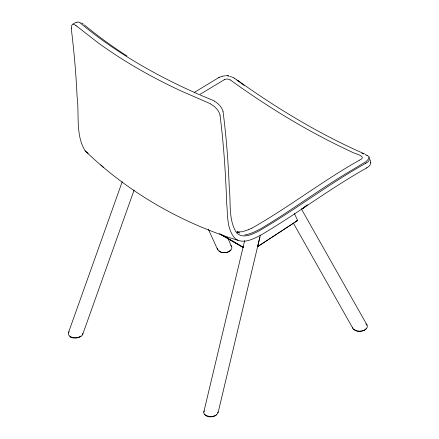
<?xml version="1.0" encoding="UTF-8"?>
<svg xmlns="http://www.w3.org/2000/svg" width="439" height="439" viewBox="0 0 439 439"><rect width="100%" height="100%" fill="white"/><g stroke="black" fill="none" stroke-linecap="round" stroke-linejoin="round"><path stroke-width="0.66" d="M217.503 248.216L218.188 250.581L220.757 252.216A7.051 4.286 -2 0 0 226.584 252.398A7.798 4.741 -2 0 0 229.279 251.371C230.952 250.51 232.555 248.452 231.583 246.526L227.638 237.861M368.689 157.442L368.354 159.22L366.011 161.629L349.34 171.633C319.252 189.511 291.227 210.621 261.145 228.483C255.981 231.26 250.609 234.08 244.737 234.942M205.754 415.299C209.524 417.33 217.601 417.182 217.991 411.809M203.778 412.133L244.66 240.577M218.013 412.984L260.365 235.084M259.839 237.356L257.6 246.658L297.708 220.444L294.284 213.431M70.13 336.472L68.446 334.809L68.325 333.014L122.229 181.708M82.702 334.414L134.114 190.054M68.369 332.899L69.181 331.769M230.585 249.945L229.432 251.152M366.121 328.679L365.001 329.782M216.454 414.696L215.812 415.305M306.877 205.265L301.363 209.359M215.626 415.448L214.94 415.87M229.213 251.306L228.648 251.64A7.024 4.055 0 0 1 226.716 252.37L226.283 252.463M366.34 162.929C369.309 161.782 371.328 157.277 367.635 155.68M367.119 167.66C368.875 166.606 371.07 164.806 370.395 162.501M194.554 92.261L218.649 77.681M200.261 94.182L224.735 79.464M72.879 24.002L76.435 22.197M365.643 163.352C328.784 183.93 295.299 209.908 258.812 231.04C252.249 234.371 242.498 239.282 236.38 232.626C228.165 219.297 230.985 202.456 229.268 187.579C228.258 162.073 226.315 136.595 223.007 111.281M366.422 168.088C329.958 188.529 296.682 214.062 260.673 235.2C253.248 238.964 243.447 244.358 235.545 238.893C226.475 229.619 227.912 215.291 226.7 203.279C225.63 173.871 223.764 144.475 220.027 115.276M359.684 160.065C368.305 156.136 353.077 153.409 351.491 151.828C308.891 132.123 268.613 107.604 230.596 80.139A6.59 4.385 9.1 0 0 230.266 79.903M359.552 160.142C322.473 180.945 288.824 207.285 251.854 228.187M364.71 329.974L364.167 330.276M219.171 77.396L222.348 76.188M214.792 415.947L212.251 416.759L209.321 416.841M363.931 330.391C360.688 331.714 356.463 331.78 353.653 329.453M248.875 229.575L242.169 231.77L236.895 231.885M222.48 76.161L225.064 75.843M360.32 331.226C363.349 331.072 368.535 328.987 367.125 325.189L301.494 209.145M360.227 331.269L357.094 331.006L354.652 329.87M225.794 75.535L228.543 75.738M227.621 75.947L229.043 76.172M209.101 416.814L206.374 415.931M229.882 76.364L230.711 76.595M238.026 240.336C181.038 222.908 128.1 192.315 85.177 150.895C75.234 134.773 79.475 114.25 77.05 96.36C76.073 73.522 73.982 50.748 71.222 28.063M231.249 76.77L233.06 77.511M221.19 252.222L218.979 250.823M365.072 154.572L365.572 154.764M365.868 154.885L366.642 155.203M361.884 153.195L363.739 153.957M237.274 232.072L239.524 233.01L237.055 231.874M364.343 153.804L363.338 153.376C318.923 133.796 277.19 108.537 237.708 80.403M366.735 155.247L367.553 155.636M210.638 103.818L180.978 90.928A530.312 306.17 0 0 1 97.93 42.671L76.671 26.099M233.307 77.632L234.574 78.367M214.446 100.943C166.782 81.632 119.446 55.813 80.101 22.861M220.548 234.097L243.069 247.19M220.548 234.206L243.047 247.283M219.363 233.707L242.997 247.448M88.14 153.332L85.177 150.895M70.75 337.108L69.916 336.493M126.948 55.978C112.175 46.446 97.892 36.152 84.365 24.913M234.684 78.438L236.341 79.64M81.692 22.965L83.328 24.123M365.874 323.867L367.125 325.189M75.92 25.522L76.545 26M237.269 80.244L244.188 85.44M236.445 79.717L239.063 81.742M100.794 164.965L103.714 167.528M230.727 245.423L231.583 246.526M353.011 328.575L293.45 223.264M208.322 229.169L217.684 249.758M370.434 159.911L370.807 162.902M220.021 115.248L219.895 114.513A11.502 6.541 43.6 0 0 210.649 104.114M303.245 208.13L302.992 208.338A24.491 15.178 -63.1 0 0 307.377 204.711M251.854 228.126A84.036 48.702 -59.9 0 1 248.88 229.52M224.741 79.47A4.456 3.018 9.3 0 1 230.206 79.953M226.277 252.452A6.08 3.512 0 0 1 221.174 252.244M79.668 336.938A6.459 3.731 0 0 1 70.668 337.163M81.028 336.049A6.201 3.578 0 0 1 79.706 336.943M80.326 336.647A7.337 4.083 2.5 0 1 70.059 336.515M82.762 333.36A7.112 3.956 2.5 0 1 80.359 336.658M206.083 415.843A6.459 3.731 0 0 1 204.755 414.12M205.677 415.332A7.337 4.017 1.7 0 1 204.376 410.981M354.361 329.651A6.08 3.512 0 0 1 354.152 329.409M353.62 329.469A7.051 4.231 -2.8 0 1 352.753 327.73M243.096 247.289A8.368 5.153 -3.5 0 1 243.513 246.394M296.451 220.795A7.013 4.319 -3.5 0 0 297.137 220.779L257.501 246.696A6.667 4.105 -3.5 0 0 257.441 246.301M301.401 208.975A6.81 3.94 -6.5 0 1 301.5 209.293M218.677 77.703A32.788 22.779 11.5 0 1 219.198 77.418M76.677 22.636A11.452 4.209 63.3 0 1 80.085 22.79M214.43 101.222A11.452 6.519 43.6 0 1 223.045 111.292M366.175 162.88A35.356 15.568 -10.6 0 1 365.478 163.303M71.365 28.211A11.507 4.231 63.3 0 1 75.903 25.457M366.955 167.61A35.433 15.601 -10.6 0 1 366.252 168.033"/></g></svg>
